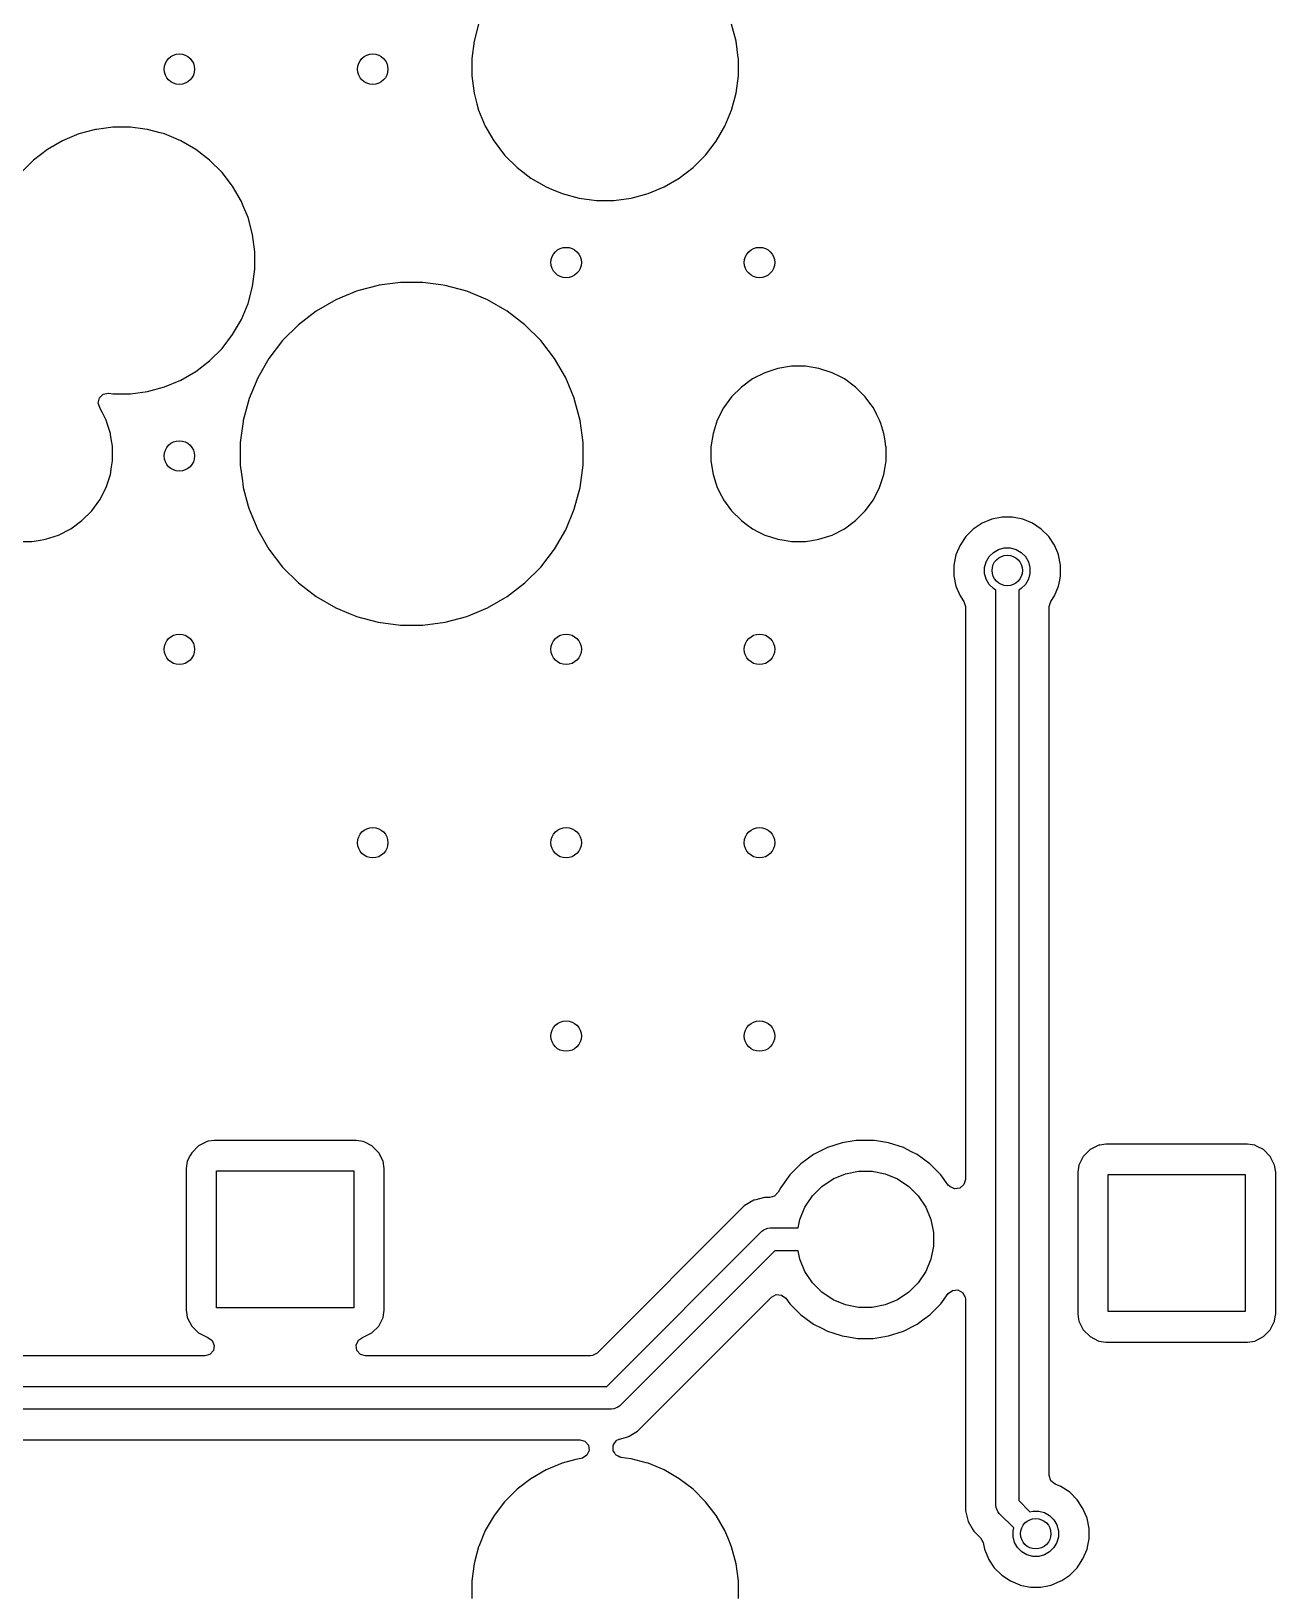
# Model space of a CAD drawing. Extents: x 2.6 to 14.2, y -9.4 to -3.8.
# Drawn here: x 12.807 to 13.45, y -7.118 to -6.311 of the extents above; entities that cross this region are included whole.
import ezdxf

# ---------------------------------------------------------------- set-up
doc = ezdxf.new("R2010")
doc.units = 0
doc.header["$MEASUREMENT"] = 0
doc.layers.add('BLACK', color=7, linetype='CONTINUOUS')

msp = doc.modelspace()

# ---------------------------------------------------------------- linework, layer by layer
at = {"layer": 'BLACK', "linetype": 'CONTINUOUS'}
for p, q in [((13.03797, -6.30725), (13.03563, -6.31598)), ((13.1711, -6.31598), (13.16877, -6.30725)), ((13.03563, -6.31598), (13.03445, -6.32494)), ((13.03563, -6.31598), (13.03563, -6.31598)), ((13.17224, -6.32463), (13.1711, -6.31598)), ((13.03445, -6.32494), (13.03445, -6.33397)), ((13.17228, -6.32494), (13.17224, -6.32463)), ((13.17228, -6.33397), (13.17228, -6.32494)), ((13.03445, -6.33397), (13.03512, -6.3391)), ((13.1711, -6.34293), (13.17228, -6.33397)), ((13.03512, -6.3391), (13.03563, -6.34293)), ((13.03563, -6.34293), (13.03711, -6.34847)), ((13.16877, -6.35165), (13.1711, -6.34293)), ((13.03711, -6.34847), (13.03797, -6.35165)), ((13.03797, -6.35165), (13.04142, -6.36)), ((13.16531, -6.36), (13.16877, -6.35165)), ((12.83926, -6.36188), (12.83117, -6.36405)), ((12.83989, -6.36171), (12.83926, -6.36188)), ((12.84043, -6.36164), (12.83989, -6.36171)), ((12.84885, -6.36054), (12.84043, -6.36164)), ((12.85788, -6.36054), (12.84885, -6.36054)), ((12.84885, -6.36054), (12.84885, -6.36054)), ((12.86534, -6.36152), (12.85788, -6.36054)), ((12.85788, -6.36054), (12.85788, -6.36054)), ((12.86684, -6.36171), (12.86534, -6.36152)), ((12.87338, -6.36347), (12.86684, -6.36171)), ((13.04142, -6.36), (13.04142, -6.36)), ((13.04142, -6.36), (13.04237, -6.36164)), ((13.04237, -6.36164), (13.04577, -6.36752)), ((13.16079, -6.36782), (13.16531, -6.36)), ((12.82282, -6.36751), (12.815, -6.37203)), ((12.83117, -6.36405), (12.82282, -6.36751)), ((12.82282, -6.36751), (12.82282, -6.36751)), ((12.87557, -6.36405), (12.87338, -6.36347)), ((12.88391, -6.36751), (12.87557, -6.36405)), ((12.89174, -6.37203), (12.88391, -6.36751)), ((12.88391, -6.36751), (12.88391, -6.36751)), ((13.04577, -6.36752), (13.04594, -6.36782)), ((13.04594, -6.36782), (13.05144, -6.37499)), ((13.15529, -6.37499), (13.16079, -6.36782)), ((12.8075, -6.37785), (12.80144, -6.38391)), ((12.80783, -6.37753), (12.8075, -6.37785)), ((12.8075, -6.37785), (12.8075, -6.37785)), ((12.815, -6.37203), (12.80783, -6.37753)), ((12.80783, -6.37753), (12.80783, -6.37753)), ((12.8989, -6.37753), (12.89174, -6.37203)), ((12.90529, -6.38391), (12.8989, -6.37753)), ((12.8989, -6.37753), (12.8989, -6.37753)), ((13.05144, -6.37499), (13.05144, -6.37499)), ((13.05144, -6.37499), (13.05783, -6.38138)), ((13.1489, -6.38138), (13.15529, -6.37499)), ((13.15529, -6.37499), (13.15529, -6.37499)), ((13.15529, -6.37499), (13.15529, -6.37499)), ((12.91079, -6.39108), (12.90529, -6.38391)), ((12.90529, -6.38391), (12.90529, -6.38391)), ((13.05783, -6.38138), (13.05783, -6.38138)), ((13.05783, -6.38138), (13.05783, -6.38138)), ((13.05783, -6.38138), (13.0595, -6.38266)), ((13.0595, -6.38266), (13.065, -6.38688)), ((13.065, -6.38688), (13.065, -6.38688)), ((13.065, -6.38688), (13.065, -6.38688)), ((13.065, -6.38688), (13.07282, -6.3914)), ((13.13391, -6.3914), (13.14174, -6.38688)), ((13.14174, -6.38688), (13.1489, -6.38138)), ((13.1489, -6.38138), (13.1489, -6.38138)), ((13.1489, -6.38138), (13.1489, -6.38138)), ((12.91531, -6.39891), (12.91079, -6.39108)), ((12.91079, -6.39108), (12.91079, -6.39108)), ((12.91079, -6.39108), (12.91079, -6.39108)), ((13.07282, -6.3914), (13.07282, -6.3914)), ((13.07282, -6.3914), (13.07282, -6.3914)), ((13.07282, -6.3914), (13.07573, -6.3926)), ((13.07573, -6.3926), (13.08117, -6.39485)), ((13.08117, -6.39485), (13.08989, -6.39719)), ((13.11684, -6.39719), (13.12557, -6.39485)), ((13.12557, -6.39485), (13.13391, -6.3914)), ((12.91613, -6.40089), (12.91531, -6.39891)), ((12.91531, -6.39891), (12.91531, -6.39891)), ((12.91531, -6.39891), (12.91531, -6.39891)), ((12.91877, -6.40725), (12.91613, -6.40089)), ((13.08989, -6.39719), (13.09885, -6.39837)), ((13.09885, -6.39837), (13.09885, -6.39837)), ((13.09885, -6.39837), (13.10788, -6.39837)), ((13.10788, -6.39837), (13.11684, -6.39719)), ((13.10788, -6.39837), (13.10788, -6.39837)), ((12.9211, -6.41598), (12.91877, -6.40725)), ((12.92228, -6.42494), (12.9211, -6.41598)), ((12.92228, -6.43397), (12.92228, -6.42494)), ((12.9211, -6.44293), (12.92228, -6.43397)), ((12.91877, -6.45165), (12.9211, -6.44293)), ((12.98604, -6.44237), (12.97596, -6.44507)), ((12.9866, -6.44229), (12.98604, -6.44237)), ((12.99756, -6.44085), (12.9866, -6.44229)), ((13.00917, -6.44085), (12.99756, -6.44085)), ((12.99756, -6.44085), (12.99756, -6.44085)), ((13.01839, -6.44206), (13.00917, -6.44085)), ((13.00917, -6.44085), (13.00917, -6.44085)), ((13.02069, -6.44237), (13.01839, -6.44206)), ((13.03191, -6.44537), (13.02069, -6.44237)), ((12.91531, -6.46), (12.91877, -6.45165)), ((12.96409, -6.44982), (12.95404, -6.45562)), ((12.97482, -6.44537), (12.96409, -6.44982)), ((12.96409, -6.44982), (12.96409, -6.44982)), ((12.97596, -6.44507), (12.97482, -6.44537)), ((12.97482, -6.44537), (12.97482, -6.44537)), ((13.04264, -6.44982), (13.03191, -6.44537)), ((13.03191, -6.44537), (13.03191, -6.44537)), ((13.03191, -6.44537), (13.03191, -6.44537)), ((13.0527, -6.45562), (13.04264, -6.44982)), ((13.04264, -6.44982), (13.04264, -6.44982)), ((12.91079, -6.46782), (12.91531, -6.46)), ((12.95404, -6.45562), (12.94482, -6.46269)), ((13.06191, -6.46269), (13.0527, -6.45562)), ((12.90529, -6.47499), (12.91079, -6.46782)), ((12.94482, -6.4627), (12.93661, -6.47091)), ((12.94482, -6.46269), (12.94482, -6.4627)), ((13.06191, -6.4627), (13.06191, -6.46269)), ((13.07012, -6.47091), (13.06191, -6.4627)), ((12.8989, -6.48138), (12.90529, -6.47499)), ((12.90529, -6.47499), (12.90529, -6.47499)), ((12.90529, -6.47499), (12.90529, -6.47499)), ((12.93661, -6.47091), (12.92954, -6.48012)), ((12.93661, -6.47091), (12.93661, -6.47091)), ((13.07719, -6.48012), (13.07012, -6.47091)), ((13.07012, -6.47091), (13.07012, -6.47091)), ((12.89174, -6.48688), (12.8989, -6.48138)), ((12.8989, -6.48138), (12.8989, -6.48138)), ((12.8989, -6.48138), (12.8989, -6.48138)), ((12.92954, -6.48012), (12.92373, -6.49018)), ((13.08283, -6.48988), (13.07719, -6.48012)), ((13.1998, -6.48416), (13.19276, -6.48527)), ((13.20693, -6.48416), (13.1998, -6.48416)), ((13.1998, -6.48416), (13.1998, -6.48416)), ((13.21397, -6.48527), (13.20693, -6.48416)), ((13.20693, -6.48416), (13.20693, -6.48416)), ((12.87557, -6.49485), (12.88391, -6.4914)), ((12.88391, -6.4914), (12.89174, -6.48688)), ((12.92373, -6.49018), (12.91929, -6.50091)), ((12.92373, -6.49018), (12.92373, -6.49018)), ((13.083, -6.49018), (13.08283, -6.48988)), ((13.08578, -6.49689), (13.083, -6.49018)), ((13.17963, -6.49071), (13.17386, -6.4949)), ((13.18598, -6.48748), (13.17963, -6.49071)), ((13.19276, -6.48527), (13.18598, -6.48748)), ((13.18598, -6.48748), (13.18598, -6.48748)), ((13.22075, -6.48748), (13.21397, -6.48527)), ((13.22507, -6.48968), (13.22075, -6.48748)), ((13.22075, -6.48748), (13.22075, -6.48748)), ((13.22711, -6.49071), (13.22507, -6.48968)), ((13.23287, -6.4949), (13.22711, -6.49071)), ((13.22711, -6.49071), (13.22711, -6.49071)), ((13.22711, -6.49071), (13.22711, -6.49071)), ((12.84125, -6.50321), (12.84187, -6.50053)), ((12.84187, -6.50053), (12.84384, -6.49862)), ((12.84384, -6.49862), (12.84654, -6.49807)), ((12.84654, -6.49807), (12.84676, -6.49809)), ((12.84676, -6.49809), (12.84885, -6.49837)), ((12.84885, -6.49837), (12.84885, -6.49837)), ((12.84885, -6.49837), (12.85788, -6.49837)), ((12.85788, -6.49837), (12.86684, -6.49719)), ((12.85788, -6.49837), (12.85788, -6.49837)), ((12.86684, -6.49719), (12.87557, -6.49485)), ((13.08732, -6.50061), (13.08578, -6.49689)), ((13.16882, -6.49995), (13.16463, -6.50571)), ((13.17386, -6.4949), (13.16882, -6.49994)), ((13.16882, -6.49994), (13.16882, -6.49995)), ((13.17386, -6.4949), (13.17386, -6.4949)), ((13.23792, -6.49994), (13.23287, -6.4949)), ((13.23287, -6.4949), (13.23287, -6.4949)), ((13.23792, -6.49995), (13.23792, -6.49994)), ((13.24029, -6.50321), (13.23792, -6.49995)), ((12.84207, -6.50551), (12.84125, -6.50321)), ((12.84201, -6.50555), (12.84207, -6.50551)), ((12.84211, -6.50571), (12.84201, -6.50555)), ((12.84341, -6.50828), (12.84211, -6.50571)), ((12.84211, -6.50571), (12.84211, -6.50571)), ((12.84211, -6.50571), (12.84211, -6.50571)), ((12.84534, -6.51207), (12.84341, -6.50828)), ((12.91929, -6.50091), (12.91628, -6.51213)), ((12.91929, -6.50091), (12.91929, -6.50091)), ((13.08745, -6.50091), (13.08732, -6.50061)), ((13.09045, -6.51213), (13.08745, -6.50091)), ((13.16463, -6.50571), (13.16139, -6.51207)), ((13.24211, -6.50571), (13.24029, -6.50321)), ((13.24395, -6.50933), (13.24211, -6.50571)), ((12.8459, -6.51378), (12.84534, -6.51207)), ((12.84534, -6.51207), (12.84534, -6.51207)), ((12.84755, -6.51885), (12.8459, -6.51378)), ((12.91621, -6.51265), (12.91476, -6.52365)), ((12.91628, -6.51213), (12.91621, -6.51265)), ((13.09197, -6.52365), (13.09045, -6.51213)), ((13.16139, -6.51207), (13.15919, -6.51885)), ((13.16139, -6.51207), (13.16139, -6.51207)), ((13.24534, -6.51207), (13.24395, -6.50933)), ((13.2459, -6.51378), (13.24534, -6.51207)), ((13.24534, -6.51207), (13.24534, -6.51207)), ((13.24755, -6.51885), (13.2459, -6.51378)), ((12.84766, -6.51958), (12.84755, -6.51885)), ((12.84831, -6.52365), (12.84766, -6.51958)), ((12.8484, -6.52425), (12.84831, -6.52365)), ((12.84866, -6.52589), (12.8484, -6.52425)), ((12.91476, -6.52365), (12.91476, -6.53526)), ((13.09197, -6.52589), (13.09197, -6.52365)), ((13.15919, -6.51885), (13.15807, -6.52589)), ((13.24801, -6.52175), (13.24755, -6.51885)), ((13.24861, -6.52558), (13.24801, -6.52175)), ((12.84866, -6.53302), (12.84866, -6.52589)), ((13.09197, -6.53526), (13.09197, -6.52589)), ((13.15807, -6.52589), (13.15807, -6.53302)), ((13.24866, -6.52589), (13.24861, -6.52558)), ((13.24866, -6.53302), (13.24866, -6.52589)), ((13.24866, -6.52589), (13.24866, -6.52589)), ((12.84534, -6.54684), (12.84755, -6.54006)), ((12.84755, -6.54006), (12.84818, -6.53609)), ((12.84818, -6.53609), (12.84866, -6.53302)), ((12.91476, -6.53526), (12.91583, -6.54336)), ((13.09045, -6.54678), (13.09197, -6.53526)), ((13.15807, -6.53302), (13.15919, -6.54006)), ((13.15919, -6.54006), (13.16139, -6.54684)), ((13.24534, -6.54684), (13.24755, -6.54006)), ((13.24755, -6.54006), (13.24818, -6.53609)), ((13.24818, -6.53609), (13.24866, -6.53302)), ((12.84211, -6.55319), (12.84534, -6.54684)), ((12.91583, -6.54336), (12.91628, -6.54678)), ((12.91628, -6.54678), (12.91888, -6.55648)), ((13.08745, -6.55799), (13.09045, -6.54678)), ((13.16139, -6.54684), (13.16139, -6.54684)), ((13.16139, -6.54684), (13.16359, -6.55116)), ((13.24211, -6.55319), (13.24534, -6.54684)), ((12.83792, -6.55896), (12.84211, -6.55319)), ((12.91888, -6.55648), (12.91929, -6.55799)), ((13.16359, -6.55116), (13.16454, -6.55302)), ((13.16454, -6.55302), (13.16463, -6.55319)), ((13.16463, -6.55319), (13.16882, -6.55896)), ((13.23792, -6.55896), (13.24211, -6.55319)), ((12.82711, -6.56819), (12.83287, -6.564)), ((12.83287, -6.564), (12.83792, -6.55896)), ((12.91929, -6.55799), (12.91929, -6.55799)), ((12.91929, -6.55799), (12.92373, -6.56872)), ((13.083, -6.56872), (13.08745, -6.55799)), ((13.16882, -6.55896), (13.16882, -6.55896)), ((13.16882, -6.55896), (13.17386, -6.564)), ((13.17386, -6.564), (13.17386, -6.564)), ((13.17386, -6.564), (13.17632, -6.56579)), ((13.22711, -6.56819), (13.23287, -6.564)), ((13.23287, -6.564), (13.23792, -6.55896)), ((13.3033, -6.56324), (13.29828, -6.56532)), ((13.30863, -6.56218), (13.3033, -6.56324)), ((13.3033, -6.56324), (13.3033, -6.56324)), ((13.31406, -6.56218), (13.30863, -6.56218)), ((13.30863, -6.56218), (13.30863, -6.56218)), ((13.31939, -6.56324), (13.31406, -6.56218)), ((13.31406, -6.56218), (13.31406, -6.56218)), ((13.32441, -6.56532), (13.31939, -6.56324)), ((13.31939, -6.56324), (13.31939, -6.56324)), ((12.81397, -6.57363), (12.82075, -6.57143)), ((12.82075, -6.57143), (12.82711, -6.56819)), ((12.92373, -6.56872), (12.92373, -6.56872)), ((12.92373, -6.56872), (12.92954, -6.57878)), ((13.07719, -6.57878), (13.083, -6.56872)), ((13.17632, -6.56579), (13.17963, -6.56819)), ((13.17963, -6.56819), (13.18258, -6.5697)), ((13.18258, -6.5697), (13.18598, -6.57143)), ((13.18598, -6.57143), (13.18598, -6.57143)), ((13.18598, -6.57143), (13.18885, -6.57236)), ((13.18885, -6.57236), (13.19276, -6.57363)), ((13.21397, -6.57363), (13.22075, -6.57143)), ((13.22075, -6.57143), (13.22711, -6.56819)), ((13.28992, -6.57218), (13.28691, -6.5767)), ((13.29377, -6.56834), (13.28992, -6.57218)), ((13.28992, -6.57218), (13.28992, -6.57218)), ((13.29828, -6.56532), (13.29377, -6.56834)), ((13.29377, -6.56834), (13.29377, -6.56834)), ((13.29828, -6.56532), (13.29828, -6.56532)), ((13.32893, -6.56834), (13.32441, -6.56532)), ((13.32441, -6.56532), (13.32441, -6.56532)), ((13.33277, -6.57218), (13.32893, -6.56834)), ((13.32893, -6.56834), (13.32893, -6.56834)), ((13.33579, -6.5767), (13.33277, -6.57218)), ((13.33277, -6.57218), (13.33277, -6.57218)), ((12.7998, -6.57475), (12.80693, -6.57475)), ((12.80693, -6.57475), (12.81034, -6.57421)), ((12.81034, -6.57421), (12.81397, -6.57363)), ((12.92954, -6.57878), (12.93661, -6.588)), ((13.07012, -6.588), (13.07719, -6.57878)), ((13.19276, -6.57363), (13.19602, -6.57415)), ((13.19602, -6.57415), (13.1998, -6.57475)), ((13.1998, -6.57475), (13.1998, -6.57475)), ((13.1998, -6.57475), (13.20693, -6.57475)), ((13.20693, -6.57475), (13.21034, -6.57421)), ((13.21034, -6.57421), (13.21397, -6.57363)), ((13.28691, -6.5767), (13.28483, -6.58172)), ((13.28691, -6.5767), (13.28691, -6.5767)), ((13.30198, -6.58257), (13.30416, -6.58039)), ((13.30416, -6.58039), (13.30683, -6.57885)), ((13.30683, -6.57885), (13.3098, -6.57805)), ((13.3098, -6.57805), (13.31289, -6.57805)), ((13.31289, -6.57805), (13.31587, -6.57885)), ((13.31587, -6.57885), (13.31854, -6.58039)), ((13.31854, -6.58039), (13.32072, -6.58257)), ((13.33744, -6.5807), (13.33579, -6.5767)), ((13.33579, -6.5767), (13.33579, -6.5767)), ((13.33787, -6.58172), (13.33744, -6.5807)), ((12.93661, -6.588), (12.93661, -6.588)), ((12.93661, -6.588), (12.94482, -6.59621)), ((13.06191, -6.59621), (13.07012, -6.588)), ((13.28483, -6.58172), (13.28377, -6.58704)), ((13.28377, -6.58704), (13.28377, -6.58704)), ((13.28377, -6.58704), (13.28377, -6.59248)), ((13.28483, -6.58172), (13.28483, -6.58172)), ((13.29964, -6.58822), (13.30043, -6.58524)), ((13.29964, -6.5913), (13.29964, -6.58822)), ((13.30043, -6.58524), (13.30198, -6.58257)), ((13.32072, -6.58257), (13.32226, -6.58524)), ((13.32226, -6.58524), (13.32306, -6.58822)), ((13.32306, -6.58822), (13.32306, -6.5913)), ((13.33893, -6.58704), (13.33787, -6.58172)), ((13.33787, -6.58172), (13.33787, -6.58172)), ((13.33787, -6.58172), (13.33787, -6.58172)), ((13.33893, -6.59248), (13.33893, -6.58704)), ((12.94482, -6.59621), (12.94482, -6.59621)), ((12.94482, -6.59621), (12.95404, -6.60328)), ((13.0527, -6.60328), (13.06191, -6.59621)), ((13.28377, -6.59248), (13.28377, -6.59248)), ((13.28377, -6.59248), (13.28377, -6.59248)), ((13.28377, -6.59248), (13.28483, -6.5978)), ((13.30043, -6.59428), (13.29964, -6.5913)), ((13.30198, -6.59695), (13.30043, -6.59428)), ((13.30416, -6.59913), (13.30198, -6.59695)), ((13.32072, -6.59695), (13.31854, -6.59913)), ((13.32226, -6.59428), (13.32072, -6.59695)), ((13.32306, -6.5913), (13.32226, -6.59428)), ((13.33787, -6.5978), (13.33846, -6.59479)), ((13.33846, -6.59479), (13.33893, -6.59248)), ((12.95404, -6.60328), (12.96409, -6.60909)), ((13.04264, -6.60909), (13.0527, -6.60328)), ((13.28483, -6.5978), (13.28483, -6.5978)), ((13.28483, -6.5978), (13.28691, -6.60282)), ((13.28691, -6.60282), (13.28691, -6.60282)), ((13.28691, -6.60282), (13.28691, -6.60282)), ((13.28691, -6.60282), (13.28885, -6.60573)), ((13.30544, -6.59987), (13.30416, -6.59913)), ((13.30544, -7.07319), (13.30544, -6.59987)), ((13.31854, -6.59913), (13.31725, -6.59987)), ((13.31725, -6.59987), (13.31725, -7.07074)), ((13.33384, -6.60573), (13.33579, -6.60282)), ((13.33579, -6.60282), (13.33787, -6.5978)), ((12.96409, -6.60909), (12.96409, -6.60909)), ((12.96409, -6.60909), (12.96409, -6.60909)), ((12.96409, -6.60909), (12.97162, -6.61221)), ((12.97162, -6.61221), (12.97409, -6.61323)), ((12.97409, -6.61323), (12.97482, -6.61353)), ((12.97482, -6.61353), (12.98604, -6.61654)), ((13.02069, -6.61654), (13.03191, -6.61353)), ((13.03191, -6.61353), (13.04264, -6.60909)), ((13.28885, -6.60573), (13.28967, -6.60836)), ((13.28967, -6.60836), (13.28967, -6.60844)), ((13.28967, -6.60844), (13.28967, -6.90471)), ((13.33302, -6.60844), (13.33379, -6.60581)), ((13.33302, -6.90096), (13.33302, -6.60844)), ((13.33379, -6.60581), (13.33384, -6.60573)), ((12.98604, -6.61654), (12.99756, -6.61806)), ((12.99756, -6.61806), (12.99756, -6.61806)), ((12.99756, -6.61806), (13.00917, -6.61806)), ((13.00917, -6.61806), (13.02069, -6.61654)), ((13.00917, -6.61806), (13.00917, -6.61806)), ((12.89314, -6.88731), (12.88961, -6.89084)), ((12.89759, -6.88505), (12.89314, -6.88731)), ((12.89314, -6.88731), (12.89314, -6.88731)), ((12.89314, -6.88731), (12.89314, -6.88731)), ((12.8981, -6.88497), (12.89759, -6.88505)), ((12.90128, -6.88446), (12.8981, -6.88497)), ((12.97463, -6.88446), (12.90128, -6.88446)), ((12.97832, -6.88505), (12.97463, -6.88446)), ((12.97912, -6.88545), (12.97832, -6.88505)), ((12.98277, -6.88731), (12.97912, -6.88545)), ((12.9863, -6.89084), (12.98277, -6.88731)), ((12.98277, -6.88731), (12.98277, -6.88731)), ((12.98277, -6.88731), (12.98277, -6.88731)), ((13.22597, -6.88572), (13.2183, -6.88821)), ((13.2332, -6.88458), (13.22597, -6.88572)), ((13.23393, -6.88446), (13.2332, -6.88458)), ((13.24199, -6.88446), (13.23393, -6.88446)), ((13.24271, -6.88458), (13.24199, -6.88446)), ((13.24995, -6.88572), (13.24271, -6.88458)), ((13.25761, -6.88821), (13.24995, -6.88572)), ((13.35861, -6.88701), (13.35416, -6.88928)), ((13.35912, -6.88693), (13.35861, -6.88701)), ((13.36231, -6.88643), (13.35912, -6.88693)), ((13.43565, -6.88643), (13.36231, -6.88643)), ((13.43935, -6.88701), (13.43565, -6.88643)), ((13.44058, -6.88764), (13.43935, -6.88701)), ((13.4438, -6.88928), (13.44058, -6.88764)), ((12.88734, -6.8953), (12.88676, -6.89899)), ((12.88889, -6.89226), (12.88734, -6.8953)), ((12.88961, -6.89084), (12.88889, -6.89226)), ((12.88961, -6.89084), (12.88961, -6.89084)), ((12.88961, -6.89084), (12.88961, -6.89084)), ((12.98631, -6.89084), (12.9863, -6.89084)), ((12.9863, -6.89084), (12.9863, -6.89084)), ((12.98857, -6.8953), (12.98631, -6.89084)), ((12.98916, -6.89899), (12.98857, -6.8953)), ((13.21112, -6.89187), (13.2046, -6.89661)), ((13.2183, -6.88821), (13.21112, -6.89187)), ((13.26177, -6.89033), (13.25761, -6.88821)), ((13.26479, -6.89187), (13.26177, -6.89033)), ((13.27131, -6.89661), (13.26479, -6.89187)), ((13.26479, -6.89187), (13.26479, -6.89187)), ((13.26479, -6.89187), (13.26479, -6.89187)), ((13.35011, -6.89384), (13.34836, -6.89726)), ((13.35063, -6.89281), (13.35011, -6.89384)), ((13.35416, -6.88928), (13.35063, -6.89281)), ((13.35063, -6.89281), (13.35063, -6.89281)), ((13.35063, -6.89281), (13.35063, -6.89281)), ((13.35416, -6.88928), (13.35416, -6.88928)), ((13.35416, -6.88928), (13.35416, -6.88928)), ((13.44733, -6.89281), (13.4438, -6.88928)), ((13.4438, -6.88928), (13.4438, -6.88928)), ((13.4438, -6.88928), (13.4438, -6.88928)), ((13.4496, -6.89726), (13.44733, -6.89281)), ((13.44733, -6.89281), (13.44733, -6.89281)), ((13.44733, -6.89281), (13.44733, -6.89281)), ((12.88676, -6.89899), (12.88676, -6.97234)), ((12.90252, -6.97109), (12.90252, -6.90023)), ((12.90252, -6.90023), (12.97339, -6.90023)), ((12.97339, -6.90023), (12.97339, -6.97109)), ((12.98916, -6.97234), (12.98916, -6.89899)), ((13.1989, -6.90231), (13.19417, -6.90883)), ((13.2046, -6.89661), (13.1989, -6.90231)), ((13.22125, -6.90441), (13.22767, -6.90175)), ((13.22767, -6.90175), (13.23448, -6.9004)), ((13.23448, -6.9004), (13.24143, -6.9004)), ((13.24143, -6.9004), (13.24824, -6.90175)), ((13.24824, -6.90175), (13.25466, -6.90441)), ((13.27701, -6.90231), (13.27131, -6.89661)), ((13.28084, -6.90758), (13.27701, -6.90231)), ((13.33302, -7.05767), (13.33302, -6.90096)), ((13.34836, -6.89726), (13.34778, -6.90096)), ((13.34778, -6.90096), (13.34778, -6.9743)), ((13.36355, -6.97306), (13.36355, -6.9022)), ((13.36355, -6.9022), (13.43441, -6.9022)), ((13.43441, -6.9022), (13.43441, -6.97306)), ((13.45018, -6.90096), (13.4496, -6.89726)), ((13.45018, -6.9743), (13.45018, -6.90096)), ((13.19289, -6.91132), (13.19101, -6.91332)), ((13.19417, -6.90883), (13.19289, -6.91132)), ((13.21057, -6.91318), (13.21548, -6.90827)), ((13.21548, -6.90827), (13.22125, -6.90441)), ((13.25466, -6.90441), (13.26044, -6.90827)), ((13.26044, -6.90827), (13.26535, -6.91318)), ((13.28159, -6.9084), (13.28084, -6.90758)), ((13.2841, -6.90954), (13.28159, -6.9084)), ((13.28682, -6.90915), (13.2841, -6.90954)), ((13.2889, -6.90735), (13.28682, -6.90915)), ((13.28967, -6.90471), (13.2889, -6.90735)), ((13.17537, -6.91832), (13.0992, -6.99448)), ((13.18031, -6.91547), (13.17537, -6.91832)), ((13.17537, -6.91832), (13.17537, -6.91832)), ((13.18136, -6.91518), (13.18031, -6.91547)), ((13.18031, -6.91547), (13.18031, -6.91547)), ((13.18582, -6.91399), (13.18136, -6.91518)), ((13.18136, -6.91518), (13.18136, -6.91518)), ((13.18854, -6.91399), (13.18582, -6.91399)), ((13.19101, -6.91332), (13.18854, -6.91399)), ((13.20405, -6.92538), (13.20671, -6.91896)), ((13.20671, -6.91896), (13.21057, -6.91318)), ((13.26535, -6.91318), (13.26921, -6.91896)), ((13.26921, -6.91896), (13.27186, -6.92538)), ((13.20318, -6.92976), (13.20405, -6.92538)), ((13.27186, -6.92538), (13.27322, -6.93219)), ((13.10431, -7.01168), (13.1845, -6.93149)), ((13.1845, -6.93149), (13.1854, -6.93075)), ((13.1854, -6.93075), (13.18702, -6.93008)), ((13.18702, -6.93008), (13.18753, -6.92987)), ((13.18753, -6.92987), (13.18868, -6.92976)), ((13.18868, -6.92976), (13.20318, -6.92976)), ((13.27322, -6.93219), (13.27322, -6.93913)), ((13.19112, -6.94157), (13.11093, -7.02176)), ((13.20318, -6.94157), (13.19112, -6.94157)), ((13.20405, -6.94595), (13.20318, -6.94157)), ((13.27322, -6.93913), (13.27186, -6.94595)), ((13.20671, -6.95236), (13.20405, -6.94595)), ((13.21057, -6.95814), (13.20671, -6.95236)), ((13.26921, -6.95236), (13.26535, -6.95814)), ((13.27186, -6.94595), (13.26921, -6.95236)), ((13.21548, -6.96305), (13.21057, -6.95814)), ((13.26535, -6.95814), (13.26044, -6.96305)), ((13.12006, -7.03493), (13.18942, -6.96557)), ((13.18942, -6.96557), (13.19183, -6.96425)), ((13.19183, -6.96425), (13.19458, -6.96445)), ((13.19458, -6.96445), (13.19678, -6.9661)), ((13.19678, -6.9661), (13.19682, -6.96615)), ((13.19682, -6.96615), (13.1989, -6.96902)), ((13.22125, -6.96691), (13.21548, -6.96305)), ((13.22767, -6.96957), (13.22125, -6.96691)), ((13.25466, -6.96691), (13.24824, -6.96957)), ((13.26044, -6.96305), (13.25466, -6.96691)), ((13.27701, -6.96902), (13.28084, -6.96374)), ((13.28084, -6.96374), (13.28302, -6.96206)), ((13.28302, -6.96206), (13.28576, -6.96183)), ((13.28576, -6.96183), (13.28819, -6.96311)), ((13.28819, -6.96311), (13.28955, -6.96551)), ((13.28955, -6.96551), (13.28967, -6.96661)), ((13.28967, -6.96661), (13.28967, -7.07034)), ((12.88676, -6.97234), (12.88711, -6.97456)), ((12.88711, -6.97456), (12.88734, -6.97603)), ((12.88734, -6.97603), (12.88961, -6.98048)), ((12.97339, -6.97109), (12.90252, -6.97109)), ((12.98631, -6.98048), (12.98857, -6.97603)), ((12.98857, -6.97603), (12.98916, -6.97234)), ((12.98857, -6.97603), (12.98857, -6.97603)), ((12.98857, -6.97603), (12.98857, -6.97603)), ((12.98916, -6.97234), (12.98916, -6.97234)), ((13.1989, -6.96902), (13.2046, -6.97472)), ((13.2046, -6.97472), (13.2097, -6.97842)), ((13.23448, -6.97092), (13.22767, -6.96957)), ((13.24143, -6.97092), (13.23448, -6.97092)), ((13.24824, -6.96957), (13.24143, -6.97092)), ((13.26479, -6.97945), (13.26845, -6.97679)), ((13.26845, -6.97679), (13.27131, -6.97472)), ((13.27131, -6.97472), (13.27701, -6.96902)), ((13.27131, -6.97472), (13.27131, -6.97472)), ((13.27131, -6.97472), (13.27131, -6.97472)), ((13.34778, -6.9743), (13.3482, -6.97698)), ((13.43441, -6.97306), (13.36355, -6.97306)), ((13.4496, -6.978), (13.45011, -6.97477)), ((13.45011, -6.97477), (13.45018, -6.9743)), ((12.88961, -6.98048), (12.88961, -6.98048)), ((12.88961, -6.98048), (12.88961, -6.98048)), ((12.88961, -6.98048), (12.89314, -6.98401)), ((12.89314, -6.98401), (12.89314, -6.98401)), ((12.89314, -6.98401), (12.89314, -6.98401)), ((12.89314, -6.98401), (12.89759, -6.98628)), ((12.97832, -6.98628), (12.98277, -6.98401)), ((12.98277, -6.98401), (12.98631, -6.98048)), ((13.2097, -6.97842), (13.21112, -6.97945)), ((13.21112, -6.97945), (13.21546, -6.98166)), ((13.21546, -6.98166), (13.2183, -6.98311)), ((13.2183, -6.98311), (13.2183, -6.98311)), ((13.2183, -6.98311), (13.2183, -6.98311)), ((13.2183, -6.98311), (13.22107, -6.98401)), ((13.22107, -6.98401), (13.22597, -6.9856)), ((13.24995, -6.9856), (13.25761, -6.98311)), ((13.25761, -6.98311), (13.26479, -6.97945)), ((13.3482, -6.97698), (13.34836, -6.978)), ((13.34836, -6.978), (13.35063, -6.98245)), ((13.35063, -6.98245), (13.35063, -6.98245)), ((13.35063, -6.98245), (13.35063, -6.98245)), ((13.35063, -6.98245), (13.35416, -6.98598)), ((13.4438, -6.98598), (13.44733, -6.98245)), ((13.44733, -6.98245), (13.4496, -6.978)), ((13.4496, -6.978), (13.4496, -6.978)), ((13.4496, -6.978), (13.4496, -6.978)), ((12.89759, -6.98628), (12.89759, -6.98628)), ((12.89759, -6.98628), (12.89759, -6.98628)), ((12.89759, -6.98628), (12.89793, -6.98639)), ((12.89793, -6.98639), (12.9002, -6.98794)), ((12.9002, -6.98794), (12.90127, -6.99048)), ((12.90127, -6.99048), (12.9008, -6.99319)), ((12.97466, -6.99034), (12.9758, -6.98783)), ((12.97505, -6.99306), (12.97466, -6.99034)), ((12.97685, -6.99514), (12.97505, -6.99306)), ((12.9758, -6.98783), (12.97798, -6.98639)), ((12.97798, -6.98639), (12.97832, -6.98628)), ((12.97832, -6.98628), (12.97832, -6.98628)), ((12.97832, -6.98628), (12.97832, -6.98628)), ((13.22597, -6.9856), (13.22921, -6.98612)), ((13.22921, -6.98612), (13.23393, -6.98686)), ((13.23393, -6.98686), (13.23393, -6.98686)), ((13.23393, -6.98686), (13.24199, -6.98686)), ((13.24199, -6.98686), (13.24995, -6.9856)), ((13.24199, -6.98686), (13.24199, -6.98686)), ((13.35416, -6.98598), (13.35416, -6.98598)), ((13.35416, -6.98598), (13.35416, -6.98598)), ((13.35416, -6.98598), (13.3583, -6.98808)), ((13.3583, -6.98808), (13.35861, -6.98825)), ((13.35861, -6.98825), (13.36231, -6.98883)), ((13.36231, -6.98883), (13.36231, -6.98883)), ((13.36231, -6.98883), (13.43565, -6.98883)), ((13.43565, -6.98883), (13.43935, -6.98825)), ((13.43935, -6.98825), (13.4438, -6.98598)), ((12.89642, -6.99591), (12.25441, -6.99591)), ((12.89894, -6.99521), (12.89642, -6.99591)), ((12.9008, -6.99319), (12.89894, -6.99521)), ((12.97949, -6.99591), (12.97685, -6.99514)), ((13.09575, -6.99591), (12.97949, -6.99591)), ((13.09679, -6.9958), (13.09575, -6.99591)), ((13.0992, -6.99448), (13.09679, -6.9958)), ((12.24096, -7.01168), (13.10431, -7.01168)), ((13.10675, -7.02349), (12.24341, -7.02349)), ((13.1079, -7.02338), (13.10675, -7.02349)), ((13.10879, -7.02301), (13.1079, -7.02338)), ((13.11003, -7.0225), (13.10879, -7.02301)), ((13.11093, -7.02176), (13.11003, -7.0225)), ((12.25196, -7.03926), (13.09031, -7.03926)), ((13.09031, -7.03926), (13.09295, -7.04003)), ((13.09295, -7.04003), (13.09475, -7.04211)), ((13.10777, -7.04173), (13.10846, -7.04087)), ((13.10846, -7.04087), (13.10904, -7.03994)), ((13.10904, -7.03994), (13.10936, -7.03976)), ((13.10936, -7.03976), (13.1095, -7.03959)), ((13.1095, -7.03959), (13.11034, -7.0392)), ((13.11034, -7.0392), (13.11074, -7.03896)), ((13.11074, -7.03896), (13.11088, -7.03892)), ((13.11088, -7.03892), (13.11512, -7.03778)), ((13.11512, -7.03778), (13.11582, -7.03738)), ((13.11582, -7.03738), (13.12006, -7.03493)), ((13.08825, -7.04956), (13.08117, -7.05146)), ((13.0899, -7.04912), (13.08825, -7.04956)), ((13.09095, -7.04898), (13.0899, -7.04912)), ((13.09168, -7.04883), (13.09095, -7.04898)), ((13.094, -7.04734), (13.09168, -7.04883)), ((13.09514, -7.04484), (13.094, -7.04734)), ((13.09475, -7.04211), (13.09514, -7.04484)), ((13.10748, -7.04446), (13.1076, -7.04337)), ((13.10761, -7.04473), (13.10748, -7.04446)), ((13.10758, -7.04228), (13.10774, -7.04202)), ((13.1076, -7.04337), (13.10758, -7.04228)), ((13.10762, -7.04503), (13.10761, -7.04473)), ((13.10822, -7.04594), (13.10762, -7.04503)), ((13.10774, -7.04202), (13.10777, -7.04173)), ((13.10871, -7.04692), (13.10822, -7.04594)), ((13.10897, -7.04707), (13.10871, -7.04692)), ((13.10913, -7.04732), (13.10897, -7.04707)), ((13.11013, -7.04777), (13.10913, -7.04732)), ((13.11108, -7.04833), (13.11013, -7.04777)), ((13.11138, -7.04832), (13.11108, -7.04833)), ((13.11165, -7.04844), (13.11138, -7.04832)), ((13.11401, -7.04875), (13.11165, -7.04844)), ((13.11684, -7.04912), (13.11401, -7.04875)), ((13.12458, -7.05119), (13.11684, -7.04912)), ((13.07282, -7.05492), (13.065, -7.05943)), ((13.08117, -7.05146), (13.07282, -7.05492)), ((13.07282, -7.05492), (13.07282, -7.05492)), ((13.12557, -7.05146), (13.12458, -7.05119)), ((13.13392, -7.05492), (13.12557, -7.05146)), ((13.14174, -7.05943), (13.13392, -7.05492)), ((13.13392, -7.05492), (13.13392, -7.05492)), ((13.33302, -7.05785), (13.33302, -7.05767)), ((13.05783, -7.06493), (13.05144, -7.07132)), ((13.065, -7.05943), (13.05783, -7.06493)), ((13.14891, -7.06493), (13.14174, -7.05943)), ((13.1553, -7.07132), (13.14891, -7.06493)), ((13.14891, -7.06493), (13.14891, -7.06493)), ((13.33389, -7.06046), (13.33302, -7.05785)), ((13.33603, -7.06218), (13.33389, -7.06046)), ((13.33912, -7.06346), (13.33603, -7.06218)), ((13.34364, -7.06648), (13.33912, -7.06346)), ((13.33912, -7.06346), (13.33912, -7.06346)), ((13.05144, -7.07132), (13.04594, -7.07849)), ((13.1608, -7.07849), (13.1553, -7.07132)), ((13.1553, -7.07132), (13.1553, -7.07132)), ((13.28967, -7.07034), (13.28967, -7.07604)), ((13.30555, -7.07434), (13.30544, -7.07319)), ((13.31725, -7.07074), (13.32308, -7.07658)), ((13.34748, -7.07032), (13.34364, -7.06648)), ((13.34364, -7.06648), (13.34364, -7.06648)), ((13.3505, -7.07484), (13.34748, -7.07032)), ((13.34748, -7.07032), (13.34748, -7.07032)), ((13.04594, -7.07849), (13.04143, -7.08631)), ((13.16531, -7.08631), (13.1608, -7.07849)), ((13.1608, -7.07849), (13.1608, -7.07849)), ((13.1608, -7.07849), (13.1608, -7.07849)), ((13.28967, -7.07604), (13.29115, -7.08155)), ((13.29115, -7.08155), (13.29372, -7.086)), ((13.30592, -7.07522), (13.30555, -7.07434)), ((13.30644, -7.07647), (13.30592, -7.07522)), ((13.30717, -7.07736), (13.30644, -7.07647)), ((13.31473, -7.08493), (13.30717, -7.07736)), ((13.32308, -7.07658), (13.32452, -7.07619)), ((13.32452, -7.07619), (13.3276, -7.07619)), ((13.3276, -7.07619), (13.33058, -7.07699)), ((13.33058, -7.07699), (13.33325, -7.07853)), ((13.33325, -7.07853), (13.33543, -7.08071)), ((13.33543, -7.08071), (13.33697, -7.08338)), ((13.351, -7.07604), (13.3505, -7.07484)), ((13.3505, -7.07484), (13.3505, -7.07484)), ((13.35258, -7.07986), (13.351, -7.07604)), ((13.35364, -7.08519), (13.35258, -7.07986)), ((13.35258, -7.07986), (13.35258, -7.07986)), ((13.35258, -7.07986), (13.35258, -7.07986)), ((13.04143, -7.08631), (13.03802, -7.09453)), ((13.04143, -7.08631), (13.04143, -7.08631)), ((13.1668, -7.08991), (13.16531, -7.08631)), ((13.16531, -7.08631), (13.16531, -7.08631)), ((13.16531, -7.08631), (13.16531, -7.08631)), ((13.16877, -7.09466), (13.1668, -7.08991)), ((13.29372, -7.086), (13.294, -7.0865)), ((13.294, -7.0865), (13.294, -7.0865)), ((13.294, -7.0865), (13.29752, -7.09001)), ((13.29752, -7.09001), (13.29884, -7.09243)), ((13.31435, -7.08636), (13.31473, -7.08493)), ((13.31435, -7.08944), (13.31435, -7.08636)), ((13.31515, -7.09242), (13.31435, -7.08944)), ((13.33697, -7.08338), (13.33777, -7.08636)), ((13.33777, -7.08944), (13.33697, -7.09242)), ((13.33777, -7.08636), (13.33777, -7.08944)), ((13.35364, -7.09062), (13.35364, -7.08519)), ((13.03797, -7.09466), (13.03603, -7.1019)), ((13.03802, -7.09453), (13.03797, -7.09466)), ((13.17111, -7.10338), (13.16877, -7.09466)), ((13.29884, -7.09243), (13.29886, -7.09251)), ((13.29886, -7.09251), (13.29954, -7.09595)), ((13.29954, -7.09595), (13.29954, -7.09595)), ((13.29954, -7.09595), (13.30162, -7.10096)), ((13.31669, -7.09509), (13.31515, -7.09242)), ((13.31887, -7.09727), (13.31669, -7.09509)), ((13.32154, -7.09881), (13.31887, -7.09727)), ((13.33325, -7.09727), (13.33058, -7.09881)), ((13.33543, -7.09509), (13.33325, -7.09727)), ((13.33697, -7.09242), (13.33543, -7.09509)), ((13.3505, -7.10096), (13.35258, -7.09595)), ((13.35258, -7.09595), (13.35297, -7.09399)), ((13.35297, -7.09399), (13.35364, -7.09062)), ((13.03563, -7.10338), (13.03445, -7.11234)), ((13.03603, -7.1019), (13.03563, -7.10338)), ((13.03563, -7.10338), (13.03563, -7.10338)), ((13.17229, -7.11234), (13.17111, -7.10338)), ((13.30162, -7.10096), (13.30162, -7.10097)), ((13.30162, -7.10097), (13.30464, -7.10548)), ((13.30464, -7.10548), (13.30464, -7.10548)), ((13.30464, -7.10548), (13.30848, -7.10932)), ((13.32452, -7.09961), (13.32154, -7.09881)), ((13.3276, -7.09961), (13.32452, -7.09961)), ((13.33058, -7.09881), (13.3276, -7.09961)), ((13.34454, -7.10842), (13.34748, -7.10548)), ((13.34748, -7.10548), (13.3505, -7.10096)), ((13.34748, -7.10548), (13.34748, -7.10548)), ((13.03445, -7.11234), (13.03445, -7.12138)), ((13.17229, -7.12138), (13.17229, -7.11234)), ((13.30848, -7.10932), (13.30848, -7.10932)), ((13.30848, -7.10932), (13.313, -7.11234)), ((13.313, -7.11234), (13.313, -7.11234)), ((13.313, -7.11234), (13.31789, -7.11437)), ((13.3341, -7.11442), (13.33912, -7.11234)), ((13.33912, -7.11234), (13.33958, -7.11203)), ((13.33958, -7.11203), (13.34364, -7.10932)), ((13.34364, -7.10932), (13.34454, -7.10842)), ((13.34364, -7.10932), (13.34364, -7.10932)), ((13.31789, -7.11437), (13.31801, -7.11442)), ((13.31801, -7.11442), (13.31801, -7.11442)), ((13.31801, -7.11442), (13.31801, -7.11442)), ((13.31801, -7.11442), (13.32334, -7.11548)), ((13.32334, -7.11548), (13.32334, -7.11548)), ((13.32334, -7.11548), (13.32878, -7.11548)), ((13.32878, -7.11548), (13.33236, -7.11477)), ((13.33236, -7.11477), (13.3341, -7.11442))]:
    msp.add_line(p, q, dxfattribs=at)
at = {"layer": 'BLACK'}
for centre in [(12.88323, -6.33054), (12.98323, -6.33054), (13.08323, -6.43054), (13.18323, -6.43054), (12.88323, -6.53054), (13.31135, -6.58976), (12.88323, -6.63054), (13.08323, -6.63054), (13.18323, -6.63054), (12.98323, -6.73054), (13.08323, -6.73054), (13.18323, -6.73054), (13.08323, -6.83054), (13.18323, -6.83054), (13.32606, -7.0879)]:
    msp.add_circle(centre, 0.00787, dxfattribs=at)

doc.saveas('drawing.dxf')
